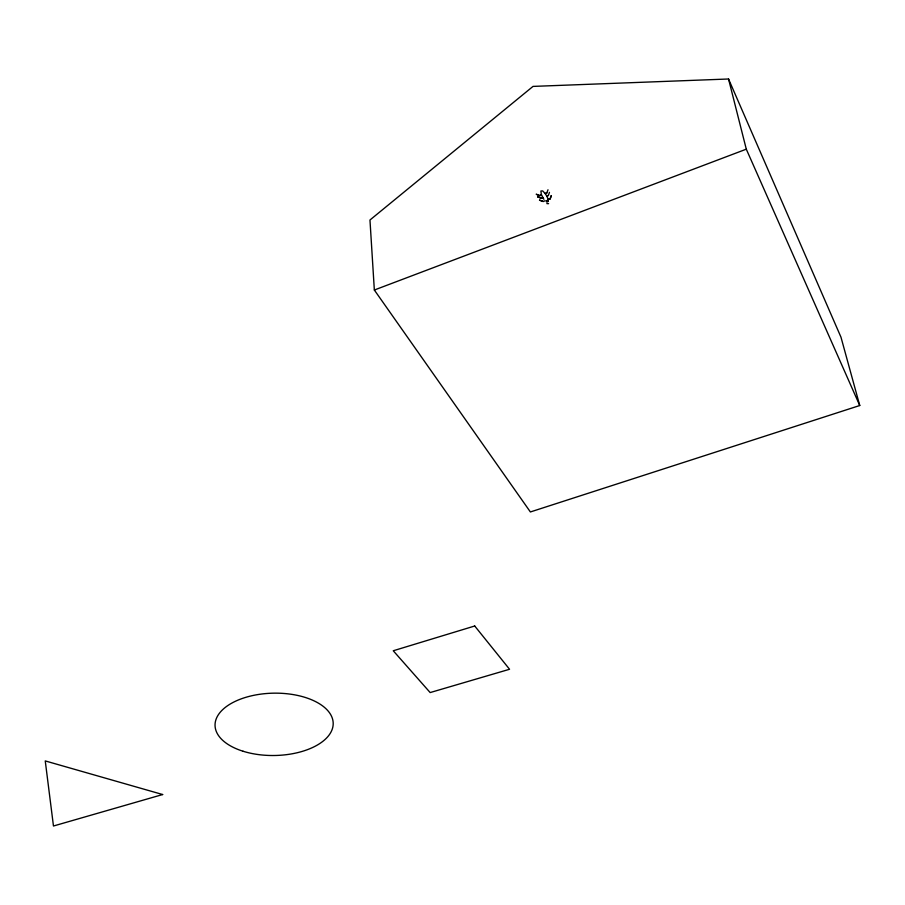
<?xml version="1.0" encoding="UTF-8"?>
<svg xmlns="http://www.w3.org/2000/svg" width="905" height="905" viewBox="0 0 905 905"><rect width="100%" height="100%" fill="white"/><g stroke="black" fill="none" stroke-linecap="round" stroke-linejoin="round"><path stroke-width="1.36" d="M548 189.779L546.812 192.901L545.127 193.489L542.695 190.91L540.907 191L541.371 194.677L543.894 199.315M549.459 192.358L548.362 195.548L546.778 196.114L545.149 193.41M550.138 198.761L551.213 195.616M548.17 199.575L550.206 198.862L551.326 195.661M546.382 201.057L546.507 201.939A1.199 0.735 -26.6 0 0 548.147 201.396M548.159 201.317L548.034 200.424M548.6 203.659L546.835 203.614M541.473 194.892L539.844 195.582L536.201 194.224L539.821 195.706L541.507 195.005M542.796 197.516L541.303 198.138L537.672 196.792M542.83 197.629L541.326 198.263L537.638 196.905M545.172 200.718L543.204 201.544L539.527 200.197M374.342 290.019L746.297 149.178L728.536 78.995L533.022 86.405L369.964 220.006L374.342 290.019L530.387 511.959L859.75 405.519L840.994 337.226L728.536 78.995M545.183 193.591L546.88 193.003M546.744 196L548.283 195.457M548.147 199.451L550.138 198.749M539.561 200.084L543.181 201.419M546.824 196.091L548.034 199.055M746.297 149.178L859.75 405.519M546.484 201.001A1.199 0.826 -35.4 0 1 547.955 200.401M474.718 626L393.256 650.763L430.158 692.563L509.56 669.27L474.718 626M162.662 794.533L53.463 826.005L45.25 760.924L162.662 794.533M243.026 751.229A59.074 31.166 -1 0 0 333.164 724.577A59.074 31.166 -1 0 0 246.171 697.223A59.074 31.166 -1 0 0 243.026 751.229"/></g></svg>
